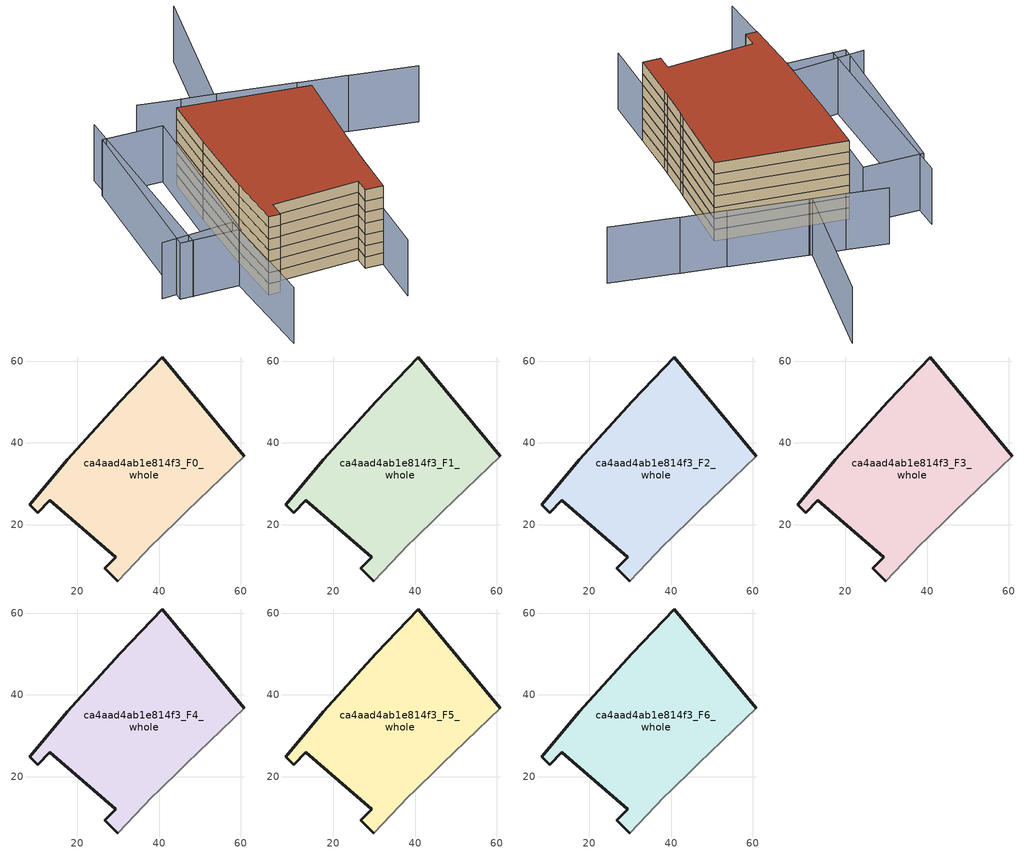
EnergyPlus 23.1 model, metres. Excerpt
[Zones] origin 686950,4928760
ca4aad4ab1e814f3_F0_whole
 floor ground (EU_floor_Construction): 40.77,60.99 60.81,36.7 46.77,23.29 45.25,21.84 39.86,16.58 38.27,15.04 29.83,6.19 26.73,9.27 29.35,12.05 13.22,25.94 10.3,22.92 8.35,24.82 17.49,35.91 30.51,50.14 z0
 wall outside (EU_wall_Construction): 60.81,36.7 40.77,60.99 30.51,50.14 17.49,35.91 8.35,24.82 10.3,22.92 13.22,25.94 29.35,12.05 26.73,9.27 29.83,6.19 z0:3
 wall adiabatic (EU_wall_Construction): 29.83,6.19 38.27,15.04 39.86,16.58 45.25,21.84 46.77,23.29 60.81,36.7 z0:3
ca4aad4ab1e814f3_F1_whole
 floor to ca4aad4ab1e814f3_F0_whole (EU_floor_Construction): 40.77,60.99 60.81,36.7 46.77,23.29 45.25,21.84 39.86,16.58 38.27,15.04 29.83,6.19 26.73,9.27 29.35,12.05 13.22,25.94 10.3,22.92 8.35,24.82 17.49,35.91 30.51,50.14 z3
 wall outside (EU_wall_Construction): 60.81,36.7 40.77,60.99 30.51,50.14 17.49,35.91 8.35,24.82 10.3,22.92 13.22,25.94 29.35,12.05 26.73,9.27 29.83,6.19 z3:6
 wall adiabatic (EU_wall_Construction): 29.83,6.19 38.27,15.04 39.86,16.58 45.25,21.84 46.77,23.29 60.81,36.7 z3:6
ca4aad4ab1e814f3_F2_whole
 floor to ca4aad4ab1e814f3_F1_whole (EU_floor_Construction): 40.77,60.99 60.81,36.7 46.77,23.29 45.25,21.84 39.86,16.58 38.27,15.04 29.83,6.19 26.73,9.27 29.35,12.05 13.22,25.94 10.3,22.92 8.35,24.82 17.49,35.91 30.51,50.14 z6
 wall outside (EU_wall_Construction): 60.81,36.7 40.77,60.99 30.51,50.14 17.49,35.91 8.35,24.82 10.3,22.92 13.22,25.94 29.35,12.05 26.73,9.27 29.83,6.19 z6:9
 wall adiabatic (EU_wall_Construction): 29.83,6.19 38.27,15.04 39.86,16.58 45.25,21.84 46.77,23.29 60.81,36.7 z6:9
ca4aad4ab1e814f3_F3_whole
 floor to ca4aad4ab1e814f3_F2_whole (EU_floor_Construction): 40.77,60.99 60.81,36.7 46.77,23.29 45.25,21.84 39.86,16.58 38.27,15.04 29.83,6.19 26.73,9.27 29.35,12.05 13.22,25.94 10.3,22.92 8.35,24.82 17.49,35.91 30.51,50.14 z9
 wall outside (EU_wall_Construction): 60.81,36.7 40.77,60.99 30.51,50.14 17.49,35.91 8.35,24.82 10.3,22.92 13.22,25.94 29.35,12.05 26.73,9.27 29.83,6.19 z9:12
 wall adiabatic (EU_wall_Construction): 29.83,6.19 38.27,15.04 39.86,16.58 45.25,21.84 46.77,23.29 60.81,36.7 z9:12
ca4aad4ab1e814f3_F4_whole
 floor to ca4aad4ab1e814f3_F3_whole (EU_floor_Construction): 40.77,60.99 60.81,36.7 46.77,23.29 45.25,21.84 39.86,16.58 38.27,15.04 29.83,6.19 26.73,9.27 29.35,12.05 13.22,25.94 10.3,22.92 8.35,24.82 17.49,35.91 30.51,50.14 z12
 wall outside (EU_wall_Construction): 60.81,36.7 40.77,60.99 30.51,50.14 17.49,35.91 8.35,24.82 10.3,22.92 13.22,25.94 29.35,12.05 26.73,9.27 29.83,6.19 z12:15
 wall adiabatic (EU_wall_Construction): 29.83,6.19 38.27,15.04 39.86,16.58 45.25,21.84 46.77,23.29 60.81,36.7 z12:15
ca4aad4ab1e814f3_F5_whole
 floor to ca4aad4ab1e814f3_F4_whole (EU_floor_Construction): 40.77,60.99 60.81,36.7 46.77,23.29 45.25,21.84 39.86,16.58 38.27,15.04 29.83,6.19 26.73,9.27 29.35,12.05 13.22,25.94 10.3,22.92 8.35,24.82 17.49,35.91 30.51,50.14 z15
 wall outside (EU_wall_Construction): 60.81,36.7 40.77,60.99 30.51,50.14 17.49,35.91 8.35,24.82 10.3,22.92 13.22,25.94 29.35,12.05 26.73,9.27 29.83,6.19 z15:18
 wall adiabatic (EU_wall_Construction): 29.83,6.19 38.27,15.04 39.86,16.58 45.25,21.84 46.77,23.29 60.81,36.7 z15:18
ca4aad4ab1e814f3_F6_whole
 floor to ca4aad4ab1e814f3_F5_whole (EU_floor_Construction): 40.77,60.99 60.81,36.7 46.77,23.29 45.25,21.84 39.86,16.58 38.27,15.04 29.83,6.19 26.73,9.27 29.35,12.05 13.22,25.94 10.3,22.92 8.35,24.82 17.49,35.91 30.51,50.14 z18
 wall outside (EU_wall_Construction): 60.81,36.7 40.77,60.99 30.51,50.14 17.49,35.91 8.35,24.82 10.3,22.92 13.22,25.94 29.35,12.05 26.73,9.27 29.83,6.19 z18:21
 wall adiabatic (EU_wall_Construction): 29.83,6.19 38.27,15.04 39.86,16.58 45.25,21.84 46.77,23.29 60.81,36.7 z18:21
 roof outside (EU_roof_Construction): 45.25,21.84 46.77,23.29 60.81,36.7 40.77,60.99 30.51,50.14 17.49,35.91 8.35,24.82 10.3,22.92 13.22,25.94 29.35,12.05 26.73,9.27 29.83,6.19 38.27,15.04 39.86,16.58 z21
shading: 20.3,-3.78 59.85,37.62 / -2.27,46.13 11.41,35.02 / 11.41,35.02 -7.22,12.08 / 85.72,21.41 75.67,34.74 / 76,34.3 68.85,43.65 / 69.06,43.41 57.25,59.03 / 57.25,59.03 86.48,81.13 / 35.54,78.73 1.06,39.97 / 57.72,58.41 52.53,65.08 / 52.57,65.02 46.44,73.03 / -1,42.36 30.58,74.71 / 30.58,74.71 41.05,64.49 / 41.05,64.49 9.47,32.14 / 9.47,32.14 -1,42.36 z0:15
[Building]
EU S2 Campaign: North Axis=0; Terrain=City; Solar Distribution=FullExterior
[Site:Location]
Bologna: Latitude=44.5; Longitude=11.25; Time Zone=1; Elevation=37
[SizingPeriod:WeatherFileDays]
AnnualSizingPeriod: Begin Month=1; Begin Day of Month=1; End Month=12; End Day of Month=31; Day of Week for Start Day=Monday; Use Weather File Daylight Saving Period=No; Use Weather File Rain and Snow Indicators=No
[MATERIAL]
EU_InternalMass_Material: Roughness=MediumRough; Thickness=0.1; Conductivity=1; Density=1800; Specific Heat=900; Thermal Absorptance=0.9; Solar Absorptance=0.7; Visible Absorptance=0.7
[MATERIAL:NOMASS] Roughness=MediumRough; Thermal Absorptance=0.9; Solar Absorptance=0.7; Visible Absorptance=0.7
Name | Thermal Resistance
EU_wall_NoMass | 0.905828
EU_roof_NoMass | 0.37593
EU_floor_NoMass | 0.67114
[CONSTRUCTION]
EU_wall_Construction: EU_wall_NoMass
EU_roof_Construction: EU_roof_NoMass
EU_floor_Construction: EU_floor_NoMass
EU_InternalMass_Construction: EU_InternalMass_Material
[ZONE] Type=1; Multiplier=1; Ceiling Height=autocalculate; Volume=3878.72; Floor Area=autocalculate; Part of Total Floor Area=Yes
ca4aad4ab1e814f3_F0_whole; ca4aad4ab1e814f3_F1_whole; ca4aad4ab1e814f3_F2_whole; ca4aad4ab1e814f3_F3_whole; ca4aad4ab1e814f3_F4_whole; ca4aad4ab1e814f3_F5_whole; ca4aad4ab1e814f3_F6_whole
[INTERNALMASS] Construction=EU_InternalMass_Construction; Surface Area=1165.39
Name | Zone or ZoneList
ca4aad4ab1e814f3_F0_whole_EU_InternalMass | ca4aad4ab1e814f3_F0_whole
ca4aad4ab1e814f3_F1_whole_EU_InternalMass | ca4aad4ab1e814f3_F1_whole
ca4aad4ab1e814f3_F2_whole_EU_InternalMass | ca4aad4ab1e814f3_F2_whole
ca4aad4ab1e814f3_F3_whole_EU_InternalMass | ca4aad4ab1e814f3_F3_whole
ca4aad4ab1e814f3_F4_whole_EU_InternalMass | ca4aad4ab1e814f3_F4_whole
ca4aad4ab1e814f3_F5_whole_EU_InternalMass | ca4aad4ab1e814f3_F5_whole
ca4aad4ab1e814f3_F6_whole_EU_InternalMass | ca4aad4ab1e814f3_F6_whole
[OTHEREQUIPMENT] Fuel Type=Electricity; Design Level Calculation Method=Watts/Area; Power per Zone Floor Area=1; Fraction Latent=0; Fraction Radiant=0; Fraction Lost=0; Carbon Dioxide Generation Rate=0; EndUse Subcategory=EU_Step8_InternalGains
Name | Zone or ZoneList or Space or SpaceList | Schedule
EU_Step8_InternalGain_ca4aad4ab1e814f3_F0_whole_f000 | ca4aad4ab1e814f3_F0_whole | EU_Step8_GainSchedule_ca4aad4ab1e814f3_F0_whole_f000
EU_Step8_InternalGain_ca4aad4ab1e814f3_F1_whole_f000 | ca4aad4ab1e814f3_F1_whole | EU_Step8_GainSchedule_ca4aad4ab1e814f3_F1_whole_f000
EU_Step8_InternalGain_ca4aad4ab1e814f3_F2_whole_f000 | ca4aad4ab1e814f3_F2_whole | EU_Step8_GainSchedule_ca4aad4ab1e814f3_F2_whole_f000
EU_Step8_InternalGain_ca4aad4ab1e814f3_F3_whole_f000 | ca4aad4ab1e814f3_F3_whole | EU_Step8_GainSchedule_ca4aad4ab1e814f3_F3_whole_f000
EU_Step8_InternalGain_ca4aad4ab1e814f3_F4_whole_f000 | ca4aad4ab1e814f3_F4_whole | EU_Step8_GainSchedule_ca4aad4ab1e814f3_F4_whole_f000
EU_Step8_InternalGain_ca4aad4ab1e814f3_F5_whole_f000 | ca4aad4ab1e814f3_F5_whole | EU_Step8_GainSchedule_ca4aad4ab1e814f3_F5_whole_f000
EU_Step8_InternalGain_ca4aad4ab1e814f3_F6_whole_f000 | ca4aad4ab1e814f3_F6_whole | EU_Step8_GainSchedule_ca4aad4ab1e814f3_F6_whole_f000
[ZONEVENTILATION:DESIGNFLOWRATE] Schedule=EU_AlwaysOn; Design Flow Rate Calculation Method=AirChanges/Hour; Air Changes per Hour=0.73129; Ventilation Type=Natural; Fan Pressure Rise=0; Fan Total Efficiency=1; Constant Term Coefficient=1; Temperature Term Coefficient=0; Velocity Term Coefficient=0; Velocity Squared Term Coefficient=0; Minimum Indoor Temperature=-100; Maximum Indoor Temperature=100; Delta Temperature=-100; Minimum Outdoor Temperature=-100; Maximum Outdoor Temperature=100; Maximum Wind Speed=40
Name | Zone or ZoneList or Space or SpaceList
EU_ConstantAir_ca4aad4ab1e814f3_F0_whole | ca4aad4ab1e814f3_F0_whole
EU_ConstantAir_ca4aad4ab1e814f3_F1_whole | ca4aad4ab1e814f3_F1_whole
EU_ConstantAir_ca4aad4ab1e814f3_F2_whole | ca4aad4ab1e814f3_F2_whole
EU_ConstantAir_ca4aad4ab1e814f3_F3_whole | ca4aad4ab1e814f3_F3_whole
EU_ConstantAir_ca4aad4ab1e814f3_F4_whole | ca4aad4ab1e814f3_F4_whole
EU_ConstantAir_ca4aad4ab1e814f3_F5_whole | ca4aad4ab1e814f3_F5_whole
EU_ConstantAir_ca4aad4ab1e814f3_F6_whole | ca4aad4ab1e814f3_F6_whole
[HVACTEMPLATE:THERMOSTAT] Constant Heating Setpoint=20; Constant Cooling Setpoint=50
EU_HeatOnly_ca4aad4ab1e814f3_F0_whole; EU_HeatOnly_ca4aad4ab1e814f3_F1_whole; EU_HeatOnly_ca4aad4ab1e814f3_F2_whole; EU_HeatOnly_ca4aad4ab1e814f3_F3_whole; EU_HeatOnly_ca4aad4ab1e814f3_F4_whole; EU_HeatOnly_ca4aad4ab1e814f3_F5_whole; EU_HeatOnly_ca4aad4ab1e814f3_F6_whole
[HVACTEMPLATE:ZONE:IDEALLOADSAIRSYSTEM] System Availability Schedule=EU_AlwaysOn; Maximum Heating Supply Air Temperature=50; Minimum Cooling Supply Air Temperature=13; Maximum Heating Supply Air Humidity Ratio=0.0156; Minimum Cooling Supply Air Humidity Ratio=0.0077; Heating Limit=NoLimit; Cooling Limit=NoLimit; Heating Availability Schedule=EU_AlwaysOn; Cooling Availability Schedule=EU_CoolingOff; Dehumidification Control Type=ConstantSensibleHeatRatio; Cooling Sensible Heat Ratio=0.7; Dehumidification Setpoint=60; Humidification Control Type=None; Humidification Setpoint=30; Outdoor Air Method=None; Outdoor Air Flow Rate per Person=0.00944; Outdoor Air Flow Rate per Zone Floor Area=0; Outdoor Air Flow Rate per Zone=0; Demand Controlled Ventilation Type=None; Outdoor Air Economizer Type=NoEconomizer; Heat Recovery Type=None; Sensible Heat Recovery Effectiveness=0.7; Latent Heat Recovery Effectiveness=0.65
Name | Template Thermostat
ca4aad4ab1e814f3_F0_whole | EU_HeatOnly_ca4aad4ab1e814f3_F0_whole
ca4aad4ab1e814f3_F1_whole | EU_HeatOnly_ca4aad4ab1e814f3_F1_whole
ca4aad4ab1e814f3_F2_whole | EU_HeatOnly_ca4aad4ab1e814f3_F2_whole
ca4aad4ab1e814f3_F3_whole | EU_HeatOnly_ca4aad4ab1e814f3_F3_whole
ca4aad4ab1e814f3_F4_whole | EU_HeatOnly_ca4aad4ab1e814f3_F4_whole
ca4aad4ab1e814f3_F5_whole | EU_HeatOnly_ca4aad4ab1e814f3_F5_whole
ca4aad4ab1e814f3_F6_whole | EU_HeatOnly_ca4aad4ab1e814f3_F6_whole
[SIZING:ZONE] Zone Cooling Design Supply Air Temperature Input Method=SupplyAirTemperature; Zone Cooling Design Supply Air Temperature=13; Zone Heating Design Supply Air Temperature Input Method=SupplyAirTemperature; Zone Heating Design Supply Air Temperature=50; Zone Cooling Design Supply Air Humidity Ratio=0.008; Zone Heating Design Supply Air Humidity Ratio=0.008; Cooling Design Air Flow Method=DesignDay; Cooling Design Air Flow Rate=0; Cooling Minimum Air Flow per Zone Floor Area=0.000762; Cooling Minimum Air Flow=0; Cooling Minimum Air Flow Fraction=0.2; Heating Design Air Flow Method=DesignDay; Heating Design Air Flow Rate=0; Heating Maximum Air Flow per Zone Floor Area=0.002032; Heating Maximum Air Flow=0.141576; Heating Maximum Air Flow Fraction=0.3; Account for Dedicated Outdoor Air System=No; Dedicated Outdoor Air System Control Strategy=NeutralSupplyAir; Dedicated Outdoor Air Low Setpoint Temperature for Design=autosize; Dedicated Outdoor Air High Setpoint Temperature for Design=autosize; Zone Load Sizing Method=Sensible Load Only No Latent Load; Zone Latent Cooling Design Supply Air Humidity Ratio Input Method=HumidityRatioDifference; Zone Cooling Design Supply Air Humidity Ratio Difference=0.005; Zone Latent Heating Design Supply Air Humidity Ratio Input Method=HumidityRatioDifference; Zone Humidification Design Supply Air Humidity Ratio Difference=0.005
ca4aad4ab1e814f3_F0_whole; ca4aad4ab1e814f3_F1_whole; ca4aad4ab1e814f3_F2_whole; ca4aad4ab1e814f3_F3_whole; ca4aad4ab1e814f3_F4_whole; ca4aad4ab1e814f3_F5_whole; ca4aad4ab1e814f3_F6_whole
[SCHEDULE:CONSTANT]
Name | Hourly Value
EU_AlwaysOn | 1
EU_CoolingOff | 0
[SCHEDULE:FILE] Column Number=1; Rows to Skip at Top=0; Number of Hours of Data=8760; Column Separator=Comma; Interpolate to Timestep=No; Minutes per Item=60; Adjust Schedule for Daylight Savings=Yes
Name | File
EU_Step8_GainSchedule_ca4aad4ab1e814f3_F0_whole_f000 | ../../schedules/ca4aad4ab1e814f3/ca4aad4ab1e814f3_F0_whole_f000_gain.csv
EU_Step8_GainSchedule_ca4aad4ab1e814f3_F1_whole_f000 | ../../schedules/ca4aad4ab1e814f3/ca4aad4ab1e814f3_F1_whole_f000_gain.csv
EU_Step8_GainSchedule_ca4aad4ab1e814f3_F2_whole_f000 | ../../schedules/ca4aad4ab1e814f3/ca4aad4ab1e814f3_F2_whole_f000_gain.csv
EU_Step8_GainSchedule_ca4aad4ab1e814f3_F3_whole_f000 | ../../schedules/ca4aad4ab1e814f3/ca4aad4ab1e814f3_F3_whole_f000_gain.csv
EU_Step8_GainSchedule_ca4aad4ab1e814f3_F4_whole_f000 | ../../schedules/ca4aad4ab1e814f3/ca4aad4ab1e814f3_F4_whole_f000_gain.csv
EU_Step8_GainSchedule_ca4aad4ab1e814f3_F5_whole_f000 | ../../schedules/ca4aad4ab1e814f3/ca4aad4ab1e814f3_F5_whole_f000_gain.csv
EU_Step8_GainSchedule_ca4aad4ab1e814f3_F6_whole_f000 | ../../schedules/ca4aad4ab1e814f3/ca4aad4ab1e814f3_F6_whole_f000_gain.csv
